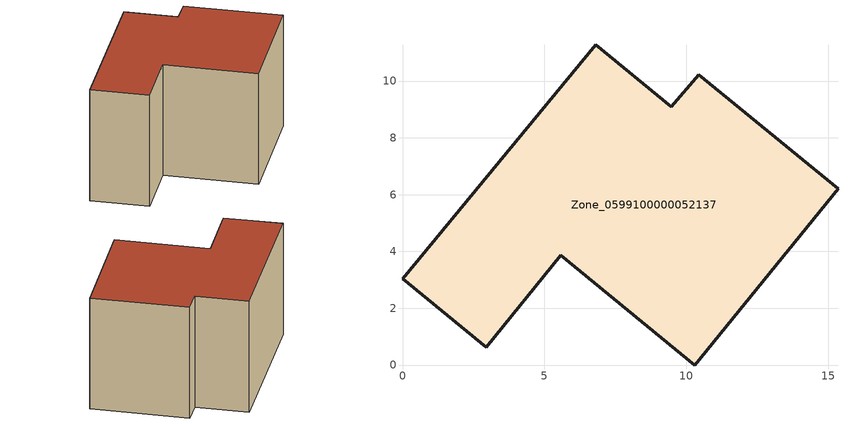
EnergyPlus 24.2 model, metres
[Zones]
Zone_0599100000052137
 floor ground (C_G): 5.58,3.87 2.94,0.63 0,3.03 6.8,11.27 9.46,9.09 10.44,10.23 15.34,6.21 10.29,0 z0
 wall outside (C_F): 2.94,0.63 5.58,3.87 10.29,0 15.34,6.21 10.44,10.23 9.46,9.09 6.8,11.27 0,3.03 2.94,0.63 z0:7.76
 roof outside (C_R): 5.58,3.87 10.29,0 15.34,6.21 10.44,10.23 9.46,9.09 6.8,11.27 0,3.03 2.94,0.63 z7.76
[BUILDING]
Pand.0599100000052137: North Axis=0; Terrain=City; Loads Convergence Tolerance Value=0.04; Temperature Convergence Tolerance Value=0.4; Solar Distribution=FullExterior; Maximum Number of Warmup Days=25; Minimum Number of Warmup Days=1
[Site:Location]
Rotterdam.The.Hague.AP_ZH_NLD Design_Conditions: Latitude=51.96; Longitude=4.45; Time Zone=1; Elevation=-4.5
[SITE:GROUNDTEMPERATURE:BUILDINGSURFACE]
18, 18, 18, 18, 18, 18, 18, 18, 18, 18, 18, 18
[MATERIAL] Thermal Absorptance=0.9; Solar Absorptance=0.7; Visible Absorptance=0.7
Name | Roughness | Thickness | Conductivity | Density | Specific Heat
G.TC.1946-1964 | MediumSmooth | 0.15 | 1 | 540 | 1210
F.TC.1946-1964 | Rough | 0.3 | 0.857143 | 1920 | 840
R.TC.1946-1964 | MediumRough | 0.2 | 0.235294 | 1500 | 1000
[CONSTRUCTION]
C_G: G.TC.1946-1964
C_F: F.TC.1946-1964
C_R: R.TC.1946-1964
[ZONE]
Zone_0599100000052137: Type=1; Multiplier=1; Ceiling Height=Autocalculate; Volume=Autocalculate; Floor Area=autocalculate; Part of Total Floor Area=Yes
[ZONEINFILTRATION:DESIGNFLOWRATE]
Infil_Zone_0599100000052137: Zone or ZoneList or Space or SpaceList=Zone_0599100000052137; Schedule=AlwaysOn; Design Flow Rate Calculation Method=Flow/Area; Flow Rate per Floor Area=0.003; Constant Term Coefficient=1; Temperature Term Coefficient=0; Velocity Term Coefficient=0; Velocity Squared Term Coefficient=0
[HVACTEMPLATE:ZONE:IDEALLOADSAIRSYSTEM]
Zone_0599100000052137: Maximum Heating Supply Air Temperature=50; Minimum Cooling Supply Air Temperature=13; Maximum Heating Supply Air Humidity Ratio=0.0156; Minimum Cooling Supply Air Humidity Ratio=0.0077; Heating Limit=NoLimit; Cooling Limit=NoLimit; Dehumidification Control Type=ConstantSensibleHeatRatio; Cooling Sensible Heat Ratio=0.7; Dehumidification Setpoint=60; Humidification Control Type=None; Humidification Setpoint=30; Outdoor Air Method=None; Outdoor Air Flow Rate per Person=0.00944; Outdoor Air Flow Rate per Zone Floor Area=0; Outdoor Air Flow Rate per Zone=0; Demand Controlled Ventilation Type=None; Outdoor Air Economizer Type=NoEconomizer; Heat Recovery Type=None; Sensible Heat Recovery Effectiveness=0.7; Latent Heat Recovery Effectiveness=0.65
[ZONECONTROL:THERMOSTAT]
ThermostatControl_Zone_0599100000052137: Zone or ZoneList=Zone_0599100000052137; Control Type Schedule=DualSetpointControlType; Control 1=Thermostat_Zone_0599100000052137; Temperature Difference Between Cutout And Setpoint=0
[THERMOSTATSETPOINT:DUALSETPOINT]
Thermostat_Zone_0599100000052137: Heating Setpoint Temperature Schedule=HeatingSetpoint_Zone_0599100000052137; Cooling Setpoint Temperature Schedule=CoolingSetpoint_Zone_0599100000052137
[SCHEDULE:COMPACT]
HeatingSetpoint_Zone_0599100000052137: Through: 12/31, For: AllDays, Until: 24:00, 21
CoolingSetpoint_Zone_0599100000052137: Through: 12/31, For: AllDays, Until: 24:00, 24
DualSetpointControlType: Through: 12/31, For: AllDays, Until: 24:00, 4
AlwaysOn: Through: 12/31, For: AllDays, Until: 24:00, 1
